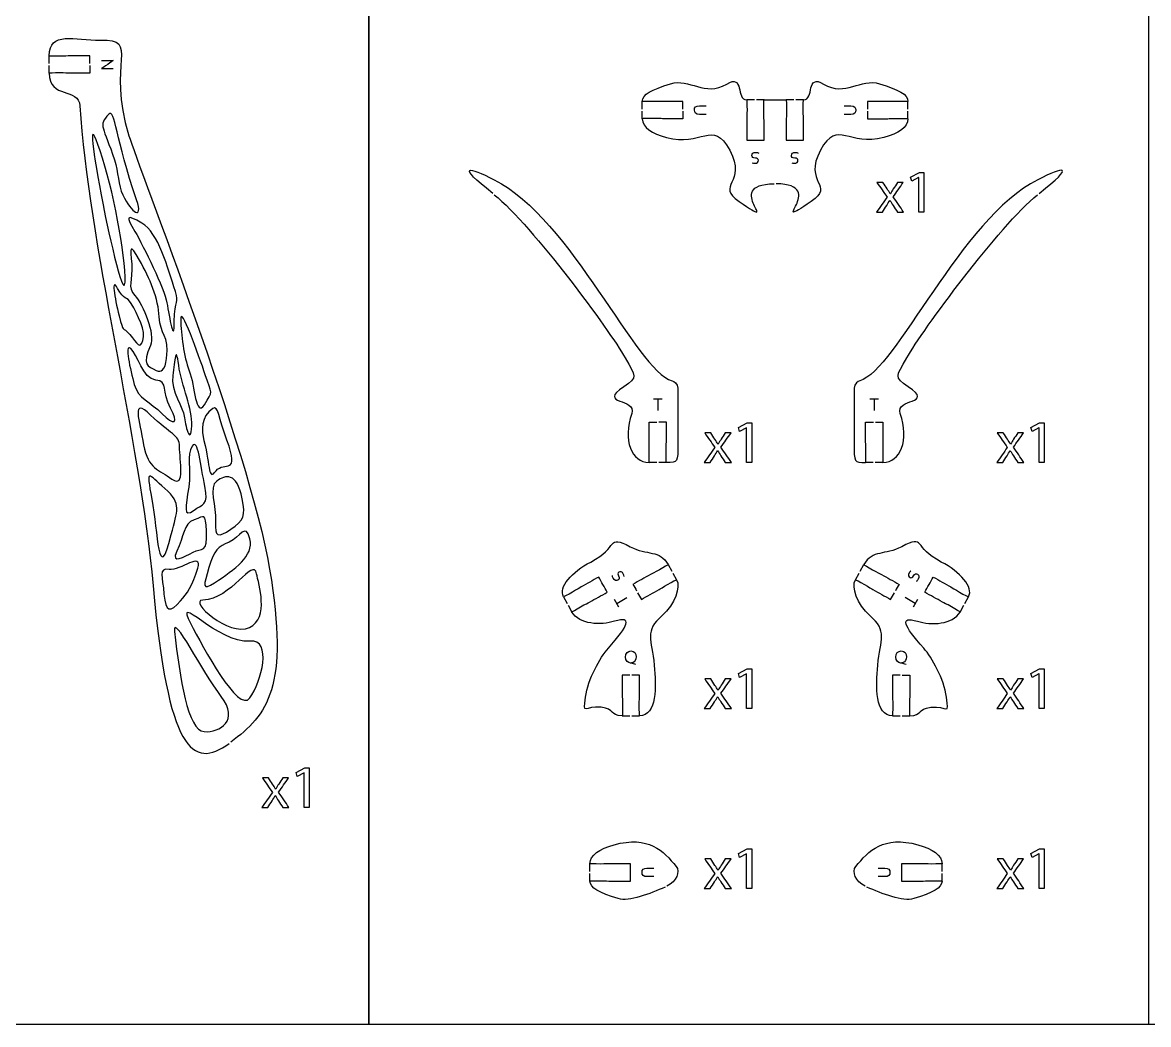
# Model space of a CAD drawing. Extents: x 0 to 710, y 0 to 350.
# Drawn here: x 245 to 440, y 0.4 to 173.9 of the extents above; entities that cross this region are included whole.
import ezdxf

# ---------------------------------------------------------------- set-up
doc = ezdxf.new("R2010")
doc.units = 0
doc.header["$MEASUREMENT"] = 0
doc.layers.add('DEFAULT', color=18, linetype='CONTINUOUS')

msp = doc.modelspace()

# ---------------------------------------------------------------- linework, layer by layer
at = {"layer": 'DEFAULT', "color": 18}
for points in [[(710, 0.35), (0, 0.35), (0, 350.35), (710, 350.35)], [(305, 0.35), (185, 0.35), (185, 350.35), (305, 350.35)], [(440, 0.35), (305, 0.35), (305, 190.35), (440, 190.35)]]:
    msp.add_lwpolyline(points, close=True, dxfattribs=at)
at = {"layer": 'DEFAULT', "color": 1}
for points in [[(249.63, 166.75), (249.63, 168.08)], [(249.63, 165.08), (249.63, 166.4)], [(352.34, 158.88), (352.34, 160.2)], [(371.75, 160.48), (370.42, 160.48)], [(373.42, 160.47), (372.1, 160.47)], [(378.58, 160.48), (377.26, 160.48)], [(380.26, 160.47), (378.93, 160.47)], [(398.34, 158.88), (398.34, 160.2)], [(352.34, 157.21), (352.34, 158.53)], [(398.34, 157.21), (398.34, 158.53)], [(354.83, 97.68), (353.5, 97.68)], [(356.5, 97.67), (355.18, 97.67)], [(392.34, 97.68), (391.01, 97.68)], [(394.01, 97.67), (392.69, 97.67)], [(356.81, 80), (357.46, 78.84)], [(390.06, 78.84), (390.71, 80)], [(357.63, 78.53), (358.28, 77.38)], [(389.24, 77.38), (389.89, 78.53)], [(338.69, 74.4), (339.34, 73.25)], [(408.18, 73.25), (408.83, 74.4)], [(339.51, 72.94), (340.16, 71.78)], [(407.36, 71.78), (408.01, 72.94)], [(348.86, 53.82), (350.19, 53.82)], [(350.54, 53.83), (351.86, 53.83)], [(395.66, 53.83), (396.98, 53.83)], [(397.33, 53.82), (398.66, 53.82)], [(343.27, 26.87), (343.27, 28.19)], [(404.25, 26.87), (404.25, 28.19)], [(343.27, 25.19), (343.27, 26.52)], [(404.25, 25.19), (404.25, 26.52)]]:
    msp.add_lwpolyline(points, dxfattribs=at)
at = {"layer": 'DEFAULT', "color": 5}
for points in [[(400.21, 147.04), (400.19, 147.04), (398.99, 146.4), (398.81, 147.11), (400.32, 147.91), (401.11, 147.91), (401.11, 141.03), (400.21, 141.03)], [(370.38, 103.68), (370.36, 103.68), (369.17, 103.04), (368.99, 103.75), (370.49, 104.55), (371.28, 104.55), (371.28, 97.67), (370.38, 97.67)], [(421.04, 103.68), (421.02, 103.68), (419.83, 103.04), (419.65, 103.75), (421.15, 104.55), (421.94, 104.55), (421.94, 97.67), (421.04, 97.67)], [(370.38, 61.07), (370.36, 61.07), (369.17, 60.42), (368.99, 61.13), (370.49, 61.94), (371.28, 61.94), (371.28, 55.06), (370.38, 55.06)], [(421.04, 61.07), (421.02, 61.07), (419.83, 60.42), (419.65, 61.13), (421.15, 61.94), (421.94, 61.94), (421.94, 55.06), (421.04, 55.06)], [(293.77, 43.95), (293.75, 43.95), (292.55, 43.31), (292.37, 44.01), (293.87, 44.82), (294.67, 44.82), (294.67, 37.94), (293.77, 37.94)], [(370.38, 29.9), (370.36, 29.9), (369.17, 29.25), (368.99, 29.96), (370.49, 30.76), (371.28, 30.76), (371.28, 23.89), (370.38, 23.89)], [(421.04, 29.9), (421.02, 29.9), (419.83, 29.25), (419.65, 29.96), (421.15, 30.76), (421.94, 30.76), (421.94, 23.89), (421.04, 23.89)]]:
    msp.add_lwpolyline(points, close=True, dxfattribs=at)
at = {"layer": 'DEFAULT', "color": 18}
for points in [[(354.26, 108.72), (355.75, 108.72)], [(355, 108.72), (355, 106.7)], [(391.77, 108.72), (393.26, 108.72)], [(392.51, 108.72), (392.51, 106.7)], [(347.91, 73.28), (349.67, 74.27)], [(399.61, 73.28), (397.85, 74.27)], [(348.28, 72.62), (347.54, 73.93)], [(399.98, 73.93), (399.24, 72.63)]]:
    msp.add_lwpolyline(points, dxfattribs=at)
at = {"layer": 'DEFAULT', "color": 1}
for points, knots in [([(256.63, 166.76), (256.63, 167.2), (256.63, 167.64), (256.63, 168.08), (255.47, 168.08), (254.3, 168.08), (253.13, 168.08), (252.86, 168.08), (252.35, 168.03), (251.38, 168.03), (250.42, 168.03), (249.63, 168.05), (249.63, 168.08), (249.63, 172.49), (254.04, 170.75), (258.47, 170.83), (265.51, 170.97), (259.44, 167.09), (263.43, 154.25), (265.02, 149.12), (284.32, 99.86), (287.79, 79.19), (291.24, 58.68), (287.43, 54.02), (281.07, 49.24)], [0, 0, 0, 0, 3.74, 3.74, 3.74, 13.66, 13.66, 13.66, 14.66, 14.66, 14.66, 15.66, 15.66, 15.66, 16.66, 16.66, 16.66, 17.66, 17.66, 17.66, 18.66, 18.66, 18.66, 19.66, 19.66, 19.66, 19.66]), ([(256.63, 166.41), (256.63, 165.97), (256.63, 165.52), (256.63, 165.08), (255.47, 165.08), (254.3, 165.08), (253.13, 165.08), (252.86, 165.08), (252.35, 165.13), (251.38, 165.13), (250.42, 165.13), (249.63, 165.11), (249.63, 165.08), (249.63, 160.61), (254.75, 162.64), (254.94, 159.42), (256.26, 136.73), (265.34, 101.44), (267.61, 76.34), (270.2, 47.74), (274.43, 44.37), (280.79, 49.03)], [0, 0, 0, 0, 3.77, 3.77, 3.77, 13.69, 13.69, 13.69, 14.69, 14.69, 14.69, 15.69, 15.69, 15.69, 16.69, 16.69, 16.69, 17.69, 17.69, 17.69, 18.69, 18.69, 18.69, 18.69]), ([(359.34, 158.88), (359.34, 159.32), (359.34, 159.76), (359.34, 160.2), (358.17, 160.2), (357.01, 160.2), (355.84, 160.2), (355.57, 160.2), (355.06, 160.16), (354.09, 160.16), (353.12, 160.16), (352.34, 160.18), (352.34, 160.2), (352.34, 161.45), (353.94, 162.22), (357.24, 163.26), (360.54, 164.28), (363.15, 160.94), (366.95, 163.21), (370.04, 165.05), (368.51, 160.47), (370.42, 160.47), (370.45, 160.47), (370.47, 159.69), (370.47, 158.72), (370.47, 157.76), (370.42, 157.25), (370.42, 156.98), (370.42, 155.81), (370.42, 154.64), (370.42, 153.47), (371.42, 153.47), (372.42, 153.47), (373.42, 153.47), (373.42, 154.64), (373.42, 155.81), (373.42, 156.98), (373.42, 157.25), (373.37, 157.76), (373.37, 158.72), (373.37, 159.69), (373.4, 160.47), (373.42, 160.47), (374.7, 160.47), (375.98, 160.47), (377.26, 160.47), (377.28, 160.47), (377.31, 159.69), (377.31, 158.72), (377.31, 157.76), (377.26, 157.25), (377.26, 156.98), (377.26, 155.81), (377.26, 154.64), (377.26, 153.47), (378.26, 153.47), (379.26, 153.47), (380.26, 153.47), (380.26, 154.64), (380.26, 155.81), (380.26, 156.98), (380.26, 157.25), (380.21, 157.76), (380.21, 158.72), (380.21, 159.69), (380.23, 160.47), (380.26, 160.47), (382.17, 160.47), (380.64, 165.05), (383.73, 163.21), (387.53, 160.94), (390.14, 164.28), (393.44, 163.26), (396.74, 162.22), (398.34, 161.45), (398.34, 160.2), (398.34, 160.18), (397.56, 160.16), (396.59, 160.16), (395.62, 160.16), (395.11, 160.2), (394.84, 160.2), (393.67, 160.2), (392.51, 160.2), (391.34, 160.2), (391.34, 159.76), (391.34, 159.32), (391.34, 158.88)], [0, 0, 0, 0, 3.75, 3.75, 3.75, 13.67, 13.67, 13.67, 14.67, 14.67, 14.67, 15.67, 15.67, 15.67, 16.67, 16.67, 16.67, 17.67, 17.67, 17.67, 18.67, 18.67, 18.67, 19.67, 19.67, 19.67, 20.67, 20.67, 20.67, 30.6, 30.6, 30.6, 39.1, 39.1, 39.1, 49.03, 49.03, 49.03, 50.03, 50.03, 50.03, 51.03, 51.03, 51.03, 61.9, 61.9, 61.9, 62.9, 62.9, 62.9, 63.9, 63.9, 63.9, 73.83, 73.83, 73.83, 82.33, 82.33, 82.33, 92.26, 92.26, 92.26, 93.26, 93.26, 93.26, 94.26, 94.26, 94.26, 95.26, 95.26, 95.26, 96.26, 96.26, 96.26, 97.26, 97.26, 97.26, 98.26, 98.26, 98.26, 99.26, 99.26, 99.26, 109.18, 109.18, 109.18, 112.93, 112.93, 112.93, 112.93]), ([(262.35, 144.02), (261.54, 145.71), (261.64, 147.93), (260.93, 150.08), (259.05, 155.77), (258.01, 156.06), (259.94, 157.98), (260.99, 159.03), (261.15, 153.75), (264.75, 143.14), (266, 139.47), (263.85, 140.88), (262.35, 144.02)], [1, 1, 1, 1, 2, 2, 2, 3, 3, 3, 4, 4, 4, 5, 5, 5, 5]), ([(359.34, 158.53), (359.34, 158.09), (359.34, 157.65), (359.34, 157.21), (358.17, 157.21), (357.01, 157.21), (355.84, 157.21), (355.57, 157.21), (355.06, 157.26), (354.09, 157.26), (353.12, 157.26), (352.34, 157.24), (352.34, 157.21), (352.34, 155.7), (353.97, 154.66), (356.52, 153.94), (362.5, 152.26), (364.55, 157.21), (367.48, 151.76), (370.57, 146.02), (364.87, 145.72), (369.1, 142.87), (377.14, 137.42), (365.88, 145.84), (375.17, 145.94)], [0, 0, 0, 0, 3.76, 3.76, 3.76, 13.68, 13.68, 13.68, 14.68, 14.68, 14.68, 15.68, 15.68, 15.68, 16.68, 16.68, 16.68, 17.68, 17.68, 17.68, 18.68, 18.68, 18.68, 19.68, 19.68, 19.68, 19.68]), ([(391.34, 158.53), (391.34, 158.09), (391.34, 157.65), (391.34, 157.21), (392.51, 157.21), (393.67, 157.21), (394.84, 157.21), (395.11, 157.21), (395.62, 157.26), (396.59, 157.26), (397.56, 157.26), (398.34, 157.24), (398.34, 157.21), (398.34, 155.7), (396.71, 154.66), (394.16, 153.94), (388.18, 152.26), (386.13, 157.21), (383.2, 151.76), (380.11, 146.02), (385.81, 145.72), (381.58, 142.87), (373.54, 137.42), (384.8, 145.84), (375.52, 145.94)], [0, 0, 0, 0, 3.76, 3.76, 3.76, 13.68, 13.68, 13.68, 14.68, 14.68, 14.68, 15.68, 15.68, 15.68, 16.68, 16.68, 16.68, 17.68, 17.68, 17.68, 18.68, 18.68, 18.68, 19.68, 19.68, 19.68, 19.68]), ([(258.07, 152.76), (260.21, 147), (262.59, 135.53), (262.76, 129.75), (262.92, 123.96), (259.9, 137.31), (258.95, 142.31), (257.19, 151.67), (256.27, 157.62), (258.07, 152.76)], [1, 1, 1, 1, 2, 2, 2, 3, 3, 3, 4, 4, 4, 4]), ([(326.44, 144.26), (320.01, 149.37), (322.15, 148.93), (326.7, 146.64), (340.07, 139.9), (351.23, 113.58), (357.5, 111.82), (357.81, 111.73), (358.42, 111.4), (358.5, 110.54), (358.5, 109.23), (358.5, 103.98), (358.5, 101.01), (358.5, 97.67), (358.5, 97.67), (356.5, 97.67), (356.47, 97.67), (356.45, 98.46), (356.45, 99.42), (356.45, 100.39), (356.5, 100.9), (356.5, 101.17), (356.5, 102.34), (356.5, 103.51), (356.5, 104.67), (356.06, 104.67), (355.63, 104.67), (355.19, 104.67)], [0, 0, 0, 0, 1, 1, 1, 2, 2, 2, 3, 3, 3, 4, 4, 4, 5, 5, 5, 6, 6, 6, 7, 7, 7, 16.92, 16.92, 16.92, 20.65, 20.65, 20.65, 20.65]), ([(421.08, 144.26), (427.51, 149.37), (425.37, 148.93), (420.82, 146.64), (407.45, 139.9), (396.28, 113.58), (390.01, 111.82), (389.71, 111.73), (389.09, 111.4), (389.02, 110.54), (389.02, 109.23), (389.02, 103.98), (389.02, 101.01), (389.02, 97.67), (389.02, 97.67), (391.02, 97.67), (391.04, 97.67), (391.07, 98.46), (391.07, 99.42), (391.07, 100.39), (391.02, 100.9), (391.02, 101.17), (391.02, 102.34), (391.02, 103.51), (391.02, 104.67), (391.46, 104.67), (391.91, 104.67), (392.35, 104.67)], [0, 0, 0, 0, 1, 1, 1, 2, 2, 2, 3, 3, 3, 4, 4, 4, 5, 5, 5, 6, 6, 6, 7, 7, 7, 16.92, 16.92, 16.92, 20.7, 20.7, 20.7, 20.7]), ([(326.71, 144.04), (333.35, 138.68), (346.71, 120.5), (349.36, 115.8), (351.26, 112.44), (351.64, 112.52), (349.12, 110.8), (344.47, 107.65), (351.44, 108.86), (350.51, 106.18), (348.89, 101.53), (350.51, 97.67), (353.5, 97.67), (353.53, 97.67), (353.55, 98.46), (353.55, 99.42), (353.55, 100.39), (353.5, 100.9), (353.5, 101.17), (353.5, 102.34), (353.5, 103.51), (353.5, 104.67), (353.95, 104.67), (354.39, 104.67), (354.84, 104.67)], [0, 0, 0, 0, 1, 1, 1, 2, 2, 2, 3, 3, 3, 4, 4, 4, 5, 5, 5, 6, 6, 6, 15.92, 15.92, 15.92, 19.7, 19.7, 19.7, 19.7]), ([(392.7, 104.67), (393.14, 104.67), (393.58, 104.67), (394.01, 104.67), (394.01, 103.51), (394.01, 102.34), (394.01, 101.17), (394.01, 100.9), (393.97, 100.39), (393.97, 99.42), (393.97, 98.46), (393.99, 97.67), (394.01, 97.67), (397.01, 97.67), (398.63, 101.53), (397.01, 106.18), (396.08, 108.86), (403.05, 107.65), (398.4, 110.8), (395.88, 112.52), (396.26, 112.44), (398.15, 115.8), (400.8, 120.5), (414.16, 138.67), (420.8, 144.04)], [0, 0, 0, 0, 3.73, 3.73, 3.73, 13.65, 13.65, 13.65, 14.65, 14.65, 14.65, 15.65, 15.65, 15.65, 16.65, 16.65, 16.65, 17.65, 17.65, 17.65, 18.65, 18.65, 18.65, 19.65, 19.65, 19.65, 19.65]), ([(271.29, 122.11), (271.25, 117.81), (270.45, 122.85), (269.99, 125.33), (269.54, 127.8), (266.03, 135.04), (264.46, 137.68), (262.89, 140.33), (262.89, 140.74), (265.69, 139.12), (268.49, 137.49), (270.17, 131.4), (271.48, 127.27), (272.13, 125.22), (271.32, 125.99), (271.29, 122.11)], [1, 1, 1, 1, 2, 2, 2, 3, 3, 3, 4, 4, 4, 5, 5, 5, 6, 6, 6, 6]), ([(264.46, 126.57), (263.01, 128.13), (264.16, 129.09), (263.92, 132.02), (263.67, 134.95), (263.5, 135.78), (265.26, 132.7), (267.02, 129.62), (268.56, 125.94), (268.67, 122.87), (268.79, 119.79), (270.49, 119.77), (269.96, 115.7), (269.67, 113.55), (269.01, 113.24), (268.16, 113.62), (266.62, 114.33), (265.7, 114.58), (267.14, 117.93), (268.01, 119.94), (265.9, 124.99), (264.46, 126.57)], [1, 1, 1, 1, 2, 2, 2, 3, 3, 3, 4, 4, 4, 5, 5, 5, 6, 6, 6, 7, 7, 7, 8, 8, 8, 8]), ([(261.45, 127.83), (262.55, 125.67), (263.06, 126.53), (263.82, 125.23), (264.95, 123.3), (266.41, 120.32), (265.86, 118.78), (265.31, 117.24), (264.9, 118.23), (263.57, 119.83), (262.23, 121.43), (262.55, 119.88), (261.73, 123.08), (260.9, 126.28), (260.35, 129.99), (261.45, 127.83)], [1, 1, 1, 1, 2, 2, 2, 3, 3, 3, 4, 4, 4, 5, 5, 5, 6, 6, 6, 6]), ([(276.49, 107.68), (274.97, 105.29), (274.87, 110.98), (273.88, 113.55), (272.89, 116.11), (272.48, 119.75), (272.4, 122.47), (272.33, 125.2), (275.51, 116.25), (276.66, 112.85), (277.81, 109.46), (278.04, 110.12), (276.49, 107.68)], [1, 1, 1, 1, 2, 2, 2, 3, 3, 3, 4, 4, 4, 5, 5, 5, 5]), ([(263.73, 117.41), (264.93, 116.47), (265.8, 112.17), (268.06, 111.95), (270.32, 111.73), (269.07, 109.97), (270.63, 107.1), (272.13, 104.36), (271.23, 104.02), (269.18, 106.11), (267.13, 108.2), (264.99, 108.7), (264.35, 111.2), (263.71, 113.71), (262.53, 118.36), (263.73, 117.41)], [1, 1, 1, 1, 2, 2, 2, 3, 3, 3, 4, 4, 4, 5, 5, 5, 6, 6, 6, 6]), ([(272.05, 114.54), (272.53, 110.82), (274.49, 106.96), (274.32, 104.04), (274.11, 100.24), (273.13, 104.37), (273.02, 105.69), (272.91, 107.02), (270.66, 110.08), (271.01, 112.72), (271.37, 115.37), (271.56, 118.26), (272.05, 114.54)], [1, 1, 1, 1, 2, 2, 2, 3, 3, 3, 4, 4, 4, 5, 5, 5, 5]), ([(267.19, 105.89), (270.66, 102.47), (272.16, 102.58), (272.18, 100.38), (272.2, 98.17), (273.3, 93.04), (270.88, 94.81), (268.7, 96.4), (266.7, 96.52), (265.98, 100.71), (265.26, 104.89), (263.73, 109.3), (267.19, 105.89)], [1, 1, 1, 1, 2, 2, 2, 3, 3, 3, 4, 4, 4, 5, 5, 5, 5]), ([(278.51, 96.21), (277.14, 94.41), (277.58, 96.83), (276.41, 101.48), (276, 103.12), (275.85, 105.65), (277.95, 107.03), (278.92, 107.68), (278.97, 105.38), (280.38, 101.56), (282.72, 95.2), (279.92, 98.07), (278.51, 96.21)], [1, 1, 1, 1, 2, 2, 2, 3, 3, 3, 4, 4, 4, 5, 5, 5, 5]), ([(274.38, 100.49), (275.39, 102.14), (275.86, 96.97), (276.58, 93.56), (277.3, 90.14), (276.08, 90.41), (274.7, 89.41), (272.72, 87.98), (273.3, 89.99), (273.78, 93.38), (274.26, 96.77), (273.38, 98.83), (274.38, 100.49)], [1, 1, 1, 1, 2, 2, 2, 3, 3, 3, 4, 4, 4, 5, 5, 5, 5]), ([(269.66, 93.15), (272.64, 90.56), (271.8, 89.37), (270.76, 85.19), (268.45, 75.85), (268.45, 85.72), (267.4, 91.34), (266.35, 96.96), (266.69, 95.75), (269.66, 93.15)], [1, 1, 1, 1, 2, 2, 2, 3, 3, 3, 4, 4, 4, 4]), ([(281.07, 86.11), (278.84, 84.62), (278.26, 84.7), (278.42, 87.43), (278.59, 90.15), (277.13, 93.38), (278.65, 94.45), (280.16, 95.53), (282.06, 96.11), (283.05, 91.4), (283.67, 88.45), (283.3, 87.59), (281.07, 86.11)], [1, 1, 1, 1, 2, 2, 2, 3, 3, 3, 4, 4, 4, 5, 5, 5, 5]), ([(276.86, 85.81), (277.1, 81.86), (276.03, 82.96), (274.53, 82.14), (273.03, 81.31), (270.57, 79.93), (271.73, 82.31), (272.99, 84.87), (272.8, 87.1), (274.7, 87.76), (276.61, 88.42), (276.67, 89.02), (276.86, 85.81)], [1, 1, 1, 1, 2, 2, 2, 3, 3, 3, 4, 4, 4, 5, 5, 5, 5]), ([(278.26, 76.85), (276.03, 75.37), (276.36, 76.35), (277.29, 79.49), (278.22, 82.63), (278.84, 83.05), (280.79, 83.87), (282.74, 84.7), (283.63, 87.43), (284.37, 84.45), (285.12, 81.48), (281.76, 79.16), (278.26, 76.85)], [1, 1, 1, 1, 2, 2, 2, 3, 3, 3, 4, 4, 4, 5, 5, 5, 5]), ([(350.18, 60.82), (349.74, 60.82), (349.3, 60.82), (348.86, 60.82), (348.86, 59.66), (348.86, 58.49), (348.86, 57.32), (348.86, 57.06), (348.91, 56.54), (348.91, 55.58), (348.91, 54.61), (348.89, 53.82), (348.86, 53.82), (346.67, 53.82), (347.67, 54.99), (345.21, 55.28), (342.35, 55.61), (342.04, 53.68), (342.5, 57.03), (342.95, 60.21), (344.98, 63.85), (346.46, 65.52), (349.94, 69.46), (350.72, 71.16), (347.52, 70.18), (345.16, 69.45), (341.4, 69.57), (340.16, 71.78), (340.16, 71.82), (340.82, 72.21), (341.66, 72.69), (342.5, 73.16), (342.97, 73.37), (343.21, 73.5), (344.22, 74.07), (345.24, 74.64), (346.26, 75.21), (345.77, 76.08), (345.28, 76.96), (344.79, 77.83), (343.77, 77.26), (342.76, 76.69), (341.74, 76.12), (341.5, 75.98), (341.08, 75.69), (340.24, 75.22), (339.41, 74.75), (338.72, 74.39), (338.69, 74.4), (337.75, 76.08), (340.17, 78.79), (343.4, 80.43), (348.39, 82.97), (346.04, 85.3), (350.25, 83.08), (353.17, 81.54), (355.35, 82.61), (356.81, 79.99), (356.81, 79.97), (356.15, 79.57), (355.31, 79.1), (354.47, 78.62), (354, 78.42), (353.76, 78.28), (352.74, 77.71), (351.73, 77.14), (350.71, 76.57), (350.93, 76.19), (351.14, 75.81), (351.36, 75.43)], [0, 0, 0, 0, 3.76, 3.76, 3.76, 13.680005, 13.680005, 13.680005, 14.680005, 14.680005, 14.680005, 15.680005, 15.680005, 15.680005, 16.680005, 16.680005, 16.680005, 17.680005, 17.680005, 17.680005, 18.680005, 18.680005, 18.680005, 19.680005, 19.680005, 19.680005, 20.680005, 20.680005, 20.680005, 21.680005, 21.680005, 21.680005, 22.680005, 22.680005, 22.680005, 32.610524, 32.610524, 32.610524, 41.113288, 41.113288, 41.113288, 51.030193, 51.030193, 51.030193, 52.030193, 52.030193, 52.030193, 53.030193, 53.030193, 53.030193, 54.030193, 54.030193, 54.030193, 55.030193, 55.030193, 55.030193, 56.030193, 56.030193, 56.030193, 57.030193, 57.030193, 57.030193, 58.030193, 58.030193, 58.030193, 67.947097, 67.947097, 67.947097, 71.676896, 71.676896, 71.676896, 71.676896]), ([(397.34, 60.82), (397.78, 60.82), (398.22, 60.82), (398.66, 60.82), (398.66, 59.66), (398.66, 58.49), (398.66, 57.32), (398.66, 57.06), (398.61, 56.54), (398.61, 55.58), (398.61, 54.61), (398.63, 53.82), (398.66, 53.82), (400.85, 53.82), (399.85, 54.99), (402.32, 55.28), (405.17, 55.61), (405.48, 53.68), (405.02, 57.03), (404.57, 60.21), (402.54, 63.85), (401.07, 65.52), (397.58, 69.46), (396.8, 71.16), (400, 70.18), (402.36, 69.45), (406.12, 69.57), (407.36, 71.78), (407.36, 71.82), (406.7, 72.21), (405.86, 72.69), (405.02, 73.16), (404.55, 73.37), (404.32, 73.5), (403.3, 74.07), (402.28, 74.64), (401.26, 75.21), (401.75, 76.08), (402.24, 76.96), (402.73, 77.83), (403.75, 77.26), (404.76, 76.69), (405.78, 76.12), (406.02, 75.98), (406.44, 75.69), (407.28, 75.22), (408.11, 74.75), (408.8, 74.39), (408.83, 74.4), (409.78, 76.08), (407.35, 78.79), (404.12, 80.43), (399.13, 82.97), (401.48, 85.3), (397.27, 83.08), (394.35, 81.54), (392.18, 82.61), (390.71, 79.99), (390.71, 79.97), (391.37, 79.57), (392.21, 79.1), (393.05, 78.62), (393.52, 78.42), (393.76, 78.28), (394.78, 77.71), (395.79, 77.14), (396.81, 76.57), (396.6, 76.19), (396.38, 75.81), (396.17, 75.43)], [0, 0, 0, 0, 3.75, 3.75, 3.75, 13.67, 13.67, 13.67, 14.67, 14.67, 14.67, 15.67, 15.67, 15.67, 16.67, 16.67, 16.67, 17.67, 17.67, 17.67, 18.67, 18.67, 18.67, 19.67, 19.67, 19.67, 20.67, 20.67, 20.67, 21.67, 21.67, 21.67, 22.67, 22.67, 22.67, 32.600519, 32.600519, 32.600519, 41.098383, 41.098383, 41.098383, 51.015288, 51.015288, 51.015288, 52.015288, 52.015288, 52.015288, 53.015288, 53.015288, 53.015288, 54.015288, 54.015288, 54.015288, 55.015288, 55.015288, 55.015288, 56.015288, 56.015288, 56.015288, 57.015288, 57.015288, 57.015288, 58.015288, 58.015288, 58.015288, 67.932193, 67.932193, 67.932193, 71.661991, 71.661991, 71.661991, 71.661991]), ([(270.39, 79.16), (272.31, 78.91), (276.21, 82.31), (275.34, 79.35), (274.46, 76.39), (273.46, 74.91), (272.37, 73.7), (270.54, 71.68), (269.75, 71.73), (269.5, 74.87), (269.25, 78), (268.46, 79.41), (270.39, 79.16)], [1, 1, 1, 1, 2, 2, 2, 3, 3, 3, 4, 4, 4, 5, 5, 5, 5]), ([(284.29, 69.08), (280.77, 67.42), (273.65, 73.8), (276.22, 73.85), (281.18, 73.93), (284.93, 81.37), (285.53, 78.4), (285.88, 76.69), (287.8, 70.74), (284.29, 69.08)], [1, 1, 1, 1, 2, 2, 2, 3, 3, 3, 4, 4, 4, 4]), ([(351.52, 75.12), (351.74, 74.73), (351.96, 74.34), (352.18, 73.96), (353.19, 74.53), (354.21, 75.1), (355.23, 75.67), (355.47, 75.8), (355.89, 76.1), (356.73, 76.57), (357.56, 77.03), (358.25, 77.39), (358.28, 77.38), (358.99, 76.12), (357.97, 73.09), (355.78, 71.18), (352.66, 68.45), (353.96, 67.14), (354.41, 62.55), (354.78, 58.88), (354.86, 53.83), (351.86, 53.83), (351.84, 53.85), (351.81, 54.63), (351.81, 55.58), (351.81, 56.54), (351.86, 57.06), (351.86, 57.33), (351.86, 58.49), (351.86, 59.66), (351.86, 60.82), (351.42, 60.82), (350.97, 60.82), (350.53, 60.82)], [0, 0, 0, 0, 3.774467, 3.774467, 3.774467, 13.68265, 13.68265, 13.68265, 14.68265, 14.68265, 14.68265, 15.68265, 15.68265, 15.68265, 16.68265, 16.68265, 16.68265, 17.68265, 17.68265, 17.68265, 18.68265, 18.68265, 18.68265, 19.68265, 19.68265, 19.68265, 20.68265, 20.68265, 20.68265, 30.59265, 30.59265, 30.59265, 34.34265, 34.34265, 34.34265, 34.34265]), ([(396.98, 60.82), (396.54, 60.82), (396.11, 60.82), (395.67, 60.82), (395.66, 59.66), (395.66, 58.49), (395.66, 57.33), (395.66, 57.06), (395.71, 56.54), (395.71, 55.58), (395.71, 54.63), (395.69, 53.85), (395.66, 53.83), (392.66, 53.83), (392.74, 58.88), (393.11, 62.55), (393.56, 67.14), (394.86, 68.45), (391.74, 71.18), (389.55, 73.09), (388.53, 76.12), (389.24, 77.38), (389.27, 77.39), (389.96, 77.03), (390.79, 76.57), (391.64, 76.1), (392.05, 75.8), (392.29, 75.67), (393.31, 75.1), (394.32, 74.53), (395.34, 73.96), (395.56, 74.34), (395.78, 74.73), (395.99, 75.12)], [0, 0, 0, 0, 3.74, 3.74, 3.74, 13.650005, 13.650005, 13.650005, 14.650005, 14.650005, 14.650005, 15.650005, 15.650005, 15.650005, 16.650005, 16.650005, 16.650005, 17.650005, 17.650005, 17.650005, 18.650005, 18.650005, 18.650005, 19.650005, 19.650005, 19.650005, 20.650005, 20.650005, 20.650005, 30.558189, 30.558189, 30.558189, 34.332655, 34.332655, 34.332655, 34.332655]), ([(274.13, 69.75), (271.03, 75.66), (278.94, 66.19), (284.37, 66.74), (288.34, 67.15), (286.36, 59.65), (284.37, 56.89), (282.4, 54.14), (276.23, 65.74), (274.13, 69.75)], [1, 1, 1, 1, 2, 2, 2, 3, 3, 3, 4, 4, 4, 4]), ([(279.41, 57.15), (282.56, 53), (279.25, 50.9), (276.44, 51.06), (273.63, 51.22), (272.23, 60.33), (271.32, 68.42), (270.93, 71.82), (276.28, 61.31), (279.41, 57.15)], [1, 1, 1, 1, 2, 2, 2, 3, 3, 3, 4, 4, 4, 4]), ([(356.28, 24.14), (353.66, 23), (350.05, 21.56), (348.17, 22.15), (344.87, 23.18), (343.27, 23.95), (343.27, 25.19), (343.27, 25.22), (344.06, 25.24), (345.02, 25.24), (345.99, 25.24), (346.5, 25.19), (346.77, 25.19), (347.94, 25.19), (349.11, 25.19), (350.27, 25.19), (350.27, 26.19), (350.27, 27.19), (350.27, 28.19), (349.11, 28.19), (347.94, 28.19), (346.77, 28.19), (346.5, 28.19), (345.99, 28.14), (345.02, 28.14), (344.06, 28.14), (343.27, 28.16), (343.27, 28.19), (343.27, 29.7), (344.9, 30.74), (347.45, 31.46), (353.43, 33.14), (355.97, 30.4), (358.23, 27.7), (358.92, 26.86), (358.28, 25.1), (356.6, 24.28)], [0, 0, 0, 0, 1, 1, 1, 2, 2, 2, 3, 3, 3, 4, 4, 4, 13.92, 13.92, 13.92, 22.42, 22.42, 22.42, 32.34, 32.34, 32.34, 33.34, 33.34, 33.34, 34.34, 34.34, 34.34, 35.34, 35.34, 35.34, 36.34, 36.34, 36.34, 37.34, 37.34, 37.34, 37.34]), ([(390.92, 24.28), (389.24, 25.1), (388.6, 26.86), (389.29, 27.7), (391.55, 30.4), (394.09, 33.14), (400.07, 31.46), (402.62, 30.74), (404.25, 29.7), (404.25, 28.19), (404.25, 28.16), (403.46, 28.14), (402.5, 28.14), (401.53, 28.14), (401.02, 28.19), (400.75, 28.19), (399.58, 28.19), (398.41, 28.19), (397.25, 28.19), (397.25, 27.19), (397.25, 26.19), (397.25, 25.19), (398.41, 25.19), (399.58, 25.19), (400.75, 25.19), (401.02, 25.19), (401.53, 25.24), (402.5, 25.24), (403.46, 25.24), (404.25, 25.22), (404.25, 25.19), (404.25, 23.95), (402.65, 23.18), (399.35, 22.15), (397.47, 21.56), (393.86, 23), (391.24, 24.14)], [0, 0, 0, 0, 1, 1, 1, 2, 2, 2, 3, 3, 3, 4, 4, 4, 5, 5, 5, 14.92, 14.92, 14.92, 23.42, 23.42, 23.42, 33.34, 33.34, 33.34, 34.34, 34.34, 34.34, 35.34, 35.34, 35.34, 36.34, 36.34, 36.34, 37.34, 37.34, 37.34, 37.34])]:
    msp.add_open_spline(points, degree=3, knots=knots, dxfattribs=at)
at = {"layer": 'DEFAULT', "color": 18}
for points, knots in [([(258.66, 167.28), (259.34, 167.28), (260.01, 167.28), (260.69, 167.28), (260.69, 167.28), (258.87, 165.97), (258.66, 165.88), (259.34, 165.88), (260.01, 165.89), (260.69, 165.9)], [0, 0, 0, 0, 5.729, 5.729, 5.729, 6.729, 6.729, 6.729, 12.458404, 12.458404, 12.458404, 12.458404]), ([(363.41, 157.96), (363.02, 157.96), (362.62, 157.96), (362.23, 157.96), (361.61, 157.96), (361.36, 158.29), (361.36, 158.72), (361.36, 159.14), (361.59, 159.45), (362.22, 159.45), (362.62, 159.45), (363.01, 159.45), (363.41, 159.45)], [0, 0, 0, 0, 3.34, 3.34, 3.34, 4.34, 4.34, 4.34, 5.34, 5.34, 5.34, 8.714, 8.714, 8.714, 8.714]), ([(387.27, 159.45), (387.66, 159.45), (388.06, 159.45), (388.45, 159.45), (389.07, 159.45), (389.33, 159.12), (389.33, 158.68), (389.33, 158.27), (389.09, 157.96), (388.46, 157.96), (388.07, 157.96), (387.67, 157.96), (387.27, 157.96)], [0, 0, 0, 0, 3.34, 3.34, 3.34, 4.34, 4.34, 4.34, 5.34, 5.34, 5.34, 8.714, 8.714, 8.714, 8.714]), ([(371.39, 149.59), (371.49, 149.53), (371.65, 149.48), (371.84, 149.48), (372.23, 149.48), (372.47, 149.72), (372.47, 150.02), (372.47, 150.23), (372.21, 150.38), (371.93, 150.38), (371.5, 150.38), (371.33, 150.56), (371.33, 150.84), (371.33, 151.16), (371.57, 151.38), (372.01, 151.38), (372.21, 151.38), (372.39, 151.33), (372.52, 151.26)], [0, 0, 0, 0, 1, 1, 1, 2, 2, 2, 3, 3, 3, 4, 4, 4, 5, 5, 5, 6, 6, 6, 6]), ([(378.22, 149.59), (378.33, 149.53), (378.49, 149.48), (378.67, 149.48), (379.06, 149.48), (379.3, 149.72), (379.3, 150.02), (379.3, 150.23), (379.04, 150.38), (378.76, 150.38), (378.33, 150.38), (378.16, 150.56), (378.16, 150.84), (378.16, 151.16), (378.41, 151.38), (378.84, 151.38), (379.04, 151.38), (379.22, 151.33), (379.35, 151.26)], [0, 0, 0, 0, 1, 1, 1, 2, 2, 2, 3, 3, 3, 4, 4, 4, 5, 5, 5, 6, 6, 6, 6]), ([(349.17, 77.95), (349.17, 78.07), (349.14, 78.24), (349.05, 78.4), (348.86, 78.74), (348.53, 78.83), (348.27, 78.69), (348.08, 78.58), (348.08, 78.28), (348.22, 78.04), (348.43, 77.67), (348.35, 77.42), (348.12, 77.29), (347.84, 77.13), (347.52, 77.24), (347.31, 77.62), (347.21, 77.79), (347.16, 77.98), (347.16, 78.12)], [0, 0, 0, 0, 1, 1, 1, 2, 2, 2, 3, 3, 3, 4, 4, 4, 5, 5, 5, 6, 6, 6, 6]), ([(398.87, 78.88), (398.77, 78.82), (398.64, 78.71), (398.55, 78.55), (398.36, 78.21), (398.46, 77.88), (398.71, 77.74), (398.9, 77.63), (399.16, 77.78), (399.29, 78.03), (399.5, 78.4), (399.75, 78.46), (399.99, 78.33), (400.27, 78.17), (400.34, 77.85), (400.13, 77.47), (400.03, 77.29), (399.9, 77.16), (399.77, 77.08)], [0, 0, 0, 0, 1, 1, 1, 2, 2, 2, 3, 3, 3, 4, 4, 4, 5, 5, 5, 6, 6, 6, 6]), ([(351.22, 62.69), (350.95, 62.76), (350.68, 62.84), (350.45, 62.92), (350.4, 62.94), (350.36, 62.95), (350.32, 62.95), (349.84, 62.97), (349.43, 63.33), (349.43, 63.98), (349.43, 64.62), (349.83, 65.04), (350.37, 65.04), (350.92, 65.04), (351.28, 64.62), (351.28, 64.02), (351.28, 63.5), (350.97, 63.13), (350.74, 63.05), (350.51, 62.96), (350.36, 62.95), (350.36, 62.95)], [0, 0, 0, 0, 1, 1, 1, 2, 2, 2, 3, 3, 3, 4, 4, 4, 5, 5, 5, 6, 6, 6, 7, 7, 7, 7]), ([(398.02, 62.69), (397.75, 62.76), (397.48, 62.84), (397.25, 62.92), (397.21, 62.94), (397.17, 62.95), (397.13, 62.95), (396.65, 62.97), (396.24, 63.33), (396.24, 63.98), (396.24, 64.62), (396.63, 65.04), (397.18, 65.04), (397.73, 65.04), (398.08, 64.62), (398.08, 64.02), (398.08, 63.5), (397.77, 63.13), (397.54, 63.05), (397.31, 62.96), (397.16, 62.95), (397.16, 62.95)], [0, 0, 0, 0, 1, 1, 1, 2, 2, 2, 3, 3, 3, 4, 4, 4, 5, 5, 5, 6, 6, 6, 7, 7, 7, 7]), ([(354.34, 25.95), (353.95, 25.95), (353.56, 25.95), (353.16, 25.95), (352.54, 25.95), (352.29, 26.27), (352.29, 26.71), (352.29, 27.13), (352.52, 27.44), (353.15, 27.44), (353.55, 27.44), (353.95, 27.44), (354.34, 27.44)], [0, 0, 0, 0, 3.34, 3.34, 3.34, 4.34, 4.34, 4.34, 5.34, 5.34, 5.34, 8.714, 8.714, 8.714, 8.714]), ([(393.18, 27.44), (393.57, 27.44), (393.96, 27.44), (394.36, 27.44), (394.98, 27.44), (395.23, 27.11), (395.23, 26.67), (395.23, 26.26), (394.99, 25.95), (394.37, 25.95), (393.97, 25.95), (393.57, 25.95), (393.18, 25.95)], [0, 0, 0, 0, 3.34, 3.34, 3.34, 4.34, 4.34, 4.34, 5.34, 5.34, 5.34, 8.714, 8.714, 8.714, 8.714])]:
    msp.add_open_spline(points, degree=3, knots=knots, dxfattribs=at)
at = {"layer": 'DEFAULT', "color": 5}
for points, knots in [([(394.02, 146.15), (394.26, 145.79), (394.51, 145.42), (394.75, 145.05), (394.94, 144.77), (395.1, 144.5), (395.27, 144.22), (395.28, 144.22), (395.29, 144.22), (395.3, 144.22), (395.47, 144.52), (395.64, 144.79), (395.81, 145.06), (396.05, 145.43), (396.29, 145.79), (396.53, 146.15), (396.86, 146.15), (397.2, 146.15), (397.53, 146.15), (396.95, 145.33), (396.37, 144.5), (395.79, 143.68), (396.39, 142.79), (396.99, 141.91), (397.59, 141.03), (397.23, 141.03), (396.88, 141.03), (396.53, 141.03), (396.28, 141.41), (396.03, 141.8), (395.78, 142.18), (395.57, 142.48), (395.41, 142.77), (395.23, 143.07), (395.22, 143.07), (395.21, 143.07), (395.2, 143.07), (395.04, 142.77), (394.85, 142.49), (394.66, 142.18), (394.42, 141.8), (394.17, 141.41), (393.92, 141.03), (393.58, 141.03), (393.24, 141.03), (392.9, 141.03), (393.5, 141.9), (394.11, 142.77), (394.72, 143.64), (394.14, 144.48), (393.56, 145.32), (392.98, 146.15), (393.33, 146.15), (393.67, 146.15), (394.02, 146.15)], [0, 0, 0, 0, 3.744236, 3.744236, 3.744236, 4.744236, 4.744236, 4.744236, 4.834236, 4.834236, 4.834236, 5.834236, 5.834236, 5.834236, 9.536346, 9.536346, 9.536346, 12.386346, 12.386346, 12.386346, 20.975467, 20.975467, 20.975467, 30.044635, 30.044635, 30.044635, 33.044635, 33.044635, 33.044635, 36.947172, 36.947172, 36.947172, 37.947172, 37.947172, 37.947172, 38.008172, 38.008172, 38.008172, 39.008172, 39.008172, 39.008172, 42.894417, 42.894417, 42.894417, 45.804417, 45.804417, 45.804417, 54.834839, 54.834839, 54.834839, 63.479748, 63.479748, 63.479748, 66.418748, 66.418748, 66.418748, 66.418748]), ([(364.19, 102.8), (364.43, 102.43), (364.68, 102.06), (364.92, 101.69), (365.11, 101.41), (365.27, 101.14), (365.44, 100.86), (365.45, 100.86), (365.46, 100.86), (365.47, 100.86), (365.64, 101.17), (365.81, 101.43), (365.98, 101.71), (366.22, 102.07), (366.46, 102.43), (366.7, 102.8), (367.03, 102.8), (367.37, 102.8), (367.7, 102.8), (367.12, 101.97), (366.54, 101.14), (365.96, 100.32), (366.56, 99.44), (367.16, 98.56), (367.76, 97.67), (367.4, 97.67), (367.05, 97.67), (366.7, 97.67), (366.45, 98.06), (366.2, 98.44), (365.95, 98.83), (365.75, 99.12), (365.58, 99.41), (365.4, 99.72), (365.39, 99.72), (365.38, 99.72), (365.38, 99.72), (365.21, 99.41), (365.03, 99.13), (364.84, 98.83), (364.59, 98.44), (364.34, 98.06), (364.1, 97.67), (363.75, 97.67), (363.41, 97.67), (363.07, 97.67), (363.68, 98.54), (364.28, 99.42), (364.89, 100.29), (364.31, 101.12), (363.73, 101.96), (363.15, 102.8), (363.5, 102.8), (363.85, 102.8), (364.19, 102.8)], [0, 0, 0, 0, 3.744516, 3.744516, 3.744516, 4.744516, 4.744516, 4.744516, 4.834516, 4.834516, 4.834516, 5.834516, 5.834516, 5.834516, 9.537177, 9.537177, 9.537177, 12.387177, 12.387177, 12.387177, 20.976299, 20.976299, 20.976299, 30.045466, 30.045466, 30.045466, 33.045466, 33.045466, 33.045466, 36.948004, 36.948004, 36.948004, 37.948004, 37.948004, 37.948004, 38.009004, 38.009004, 38.009004, 39.009004, 39.009004, 39.009004, 42.895789, 42.895789, 42.895789, 45.804789, 45.804789, 45.804789, 54.83464, 54.83464, 54.83464, 63.479548, 63.479548, 63.479548, 66.419548, 66.419548, 66.419548, 66.419548]), ([(414.85, 102.8), (415.1, 102.43), (415.34, 102.06), (415.58, 101.69), (415.77, 101.41), (415.93, 101.14), (416.1, 100.86), (416.11, 100.86), (416.12, 100.86), (416.13, 100.86), (416.3, 101.17), (416.47, 101.43), (416.64, 101.71), (416.88, 102.07), (417.12, 102.43), (417.36, 102.8), (417.7, 102.8), (418.03, 102.8), (418.37, 102.8), (417.78, 101.97), (417.2, 101.14), (416.62, 100.32), (417.22, 99.44), (417.82, 98.56), (418.42, 97.67), (418.07, 97.67), (417.71, 97.67), (417.36, 97.67), (417.11, 98.06), (416.86, 98.44), (416.61, 98.83), (416.41, 99.12), (416.24, 99.41), (416.06, 99.72), (416.05, 99.72), (416.04, 99.72), (416.04, 99.72), (415.87, 99.41), (415.69, 99.13), (415.5, 98.83), (415.25, 98.44), (415, 98.06), (414.76, 97.67), (414.41, 97.67), (414.07, 97.67), (413.73, 97.67), (414.34, 98.54), (414.94, 99.42), (415.55, 100.29), (414.97, 101.12), (414.39, 101.96), (413.82, 102.8), (414.16, 102.8), (414.51, 102.8), (414.85, 102.8)], [0, 0, 0, 0, 3.744516, 3.744516, 3.744516, 4.744516, 4.744516, 4.744516, 4.834516, 4.834516, 4.834516, 5.834516, 5.834516, 5.834516, 9.537177, 9.537177, 9.537177, 12.387177, 12.387177, 12.387177, 20.976299, 20.976299, 20.976299, 30.045466, 30.045466, 30.045466, 33.045466, 33.045466, 33.045466, 36.948004, 36.948004, 36.948004, 37.948004, 37.948004, 37.948004, 38.009004, 38.009004, 38.009004, 39.009004, 39.009004, 39.009004, 42.895789, 42.895789, 42.895789, 45.804789, 45.804789, 45.804789, 54.83464, 54.83464, 54.83464, 63.479548, 63.479548, 63.479548, 66.419548, 66.419548, 66.419548, 66.419548]), ([(364.19, 60.18), (364.43, 59.81), (364.68, 59.45), (364.92, 59.08), (365.11, 58.79), (365.27, 58.53), (365.44, 58.24), (365.45, 58.24), (365.46, 58.24), (365.47, 58.24), (365.64, 58.55), (365.81, 58.81), (365.98, 59.09), (366.22, 59.45), (366.46, 59.82), (366.7, 60.18), (367.03, 60.18), (367.37, 60.18), (367.7, 60.18), (367.12, 59.35), (366.54, 58.53), (365.96, 57.7), (366.56, 56.82), (367.16, 55.94), (367.76, 55.06), (367.4, 55.06), (367.05, 55.06), (366.7, 55.06), (366.45, 55.44), (366.2, 55.83), (365.95, 56.21), (365.75, 56.51), (365.58, 56.79), (365.4, 57.1), (365.39, 57.1), (365.38, 57.1), (365.38, 57.1), (365.21, 56.79), (365.03, 56.52), (364.84, 56.21), (364.59, 55.83), (364.34, 55.44), (364.1, 55.06), (363.75, 55.06), (363.41, 55.06), (363.07, 55.06), (363.68, 55.93), (364.28, 56.8), (364.89, 57.67), (364.31, 58.51), (363.73, 59.34), (363.15, 60.18), (363.5, 60.18), (363.85, 60.18), (364.19, 60.18)], [0, 0, 0, 0, 3.744516, 3.744516, 3.744516, 4.744516, 4.744516, 4.744516, 4.834516, 4.834516, 4.834516, 5.834516, 5.834516, 5.834516, 9.537177, 9.537177, 9.537177, 12.387177, 12.387177, 12.387177, 20.976299, 20.976299, 20.976299, 30.045466, 30.045466, 30.045466, 33.045466, 33.045466, 33.045466, 36.948004, 36.948004, 36.948004, 37.948004, 37.948004, 37.948004, 38.009004, 38.009004, 38.009004, 39.009004, 39.009004, 39.009004, 42.895789, 42.895789, 42.895789, 45.804789, 45.804789, 45.804789, 54.83464, 54.83464, 54.83464, 63.479548, 63.479548, 63.479548, 66.419548, 66.419548, 66.419548, 66.419548]), ([(414.85, 60.18), (415.1, 59.81), (415.34, 59.45), (415.58, 59.08), (415.77, 58.79), (415.93, 58.53), (416.1, 58.24), (416.11, 58.24), (416.12, 58.24), (416.13, 58.24), (416.3, 58.55), (416.47, 58.81), (416.64, 59.09), (416.88, 59.45), (417.12, 59.82), (417.36, 60.18), (417.7, 60.18), (418.03, 60.18), (418.37, 60.18), (417.78, 59.35), (417.2, 58.53), (416.62, 57.7), (417.22, 56.82), (417.82, 55.94), (418.42, 55.06), (418.07, 55.06), (417.71, 55.06), (417.36, 55.06), (417.11, 55.44), (416.86, 55.83), (416.61, 56.21), (416.41, 56.51), (416.24, 56.79), (416.06, 57.1), (416.05, 57.1), (416.04, 57.1), (416.04, 57.1), (415.87, 56.79), (415.69, 56.52), (415.5, 56.21), (415.25, 55.83), (415, 55.44), (414.76, 55.06), (414.41, 55.06), (414.07, 55.06), (413.73, 55.06), (414.34, 55.93), (414.94, 56.8), (415.55, 57.67), (414.97, 58.51), (414.39, 59.34), (413.82, 60.18), (414.16, 60.18), (414.51, 60.18), (414.85, 60.18)], [0, 0, 0, 0, 3.744516, 3.744516, 3.744516, 4.744516, 4.744516, 4.744516, 4.834516, 4.834516, 4.834516, 5.834516, 5.834516, 5.834516, 9.537177, 9.537177, 9.537177, 12.387177, 12.387177, 12.387177, 20.976299, 20.976299, 20.976299, 30.045466, 30.045466, 30.045466, 33.045466, 33.045466, 33.045466, 36.948004, 36.948004, 36.948004, 37.948004, 37.948004, 37.948004, 38.009004, 38.009004, 38.009004, 39.009004, 39.009004, 39.009004, 42.895789, 42.895789, 42.895789, 45.804789, 45.804789, 45.804789, 54.83464, 54.83464, 54.83464, 63.479548, 63.479548, 63.479548, 66.419548, 66.419548, 66.419548, 66.419548]), ([(287.58, 43.06), (287.82, 42.7), (288.06, 42.33), (288.31, 41.96), (288.5, 41.68), (288.66, 41.41), (288.83, 41.13), (288.84, 41.13), (288.85, 41.13), (288.86, 41.13), (289.03, 41.43), (289.2, 41.7), (289.37, 41.97), (289.61, 42.34), (289.84, 42.7), (290.08, 43.06), (290.42, 43.06), (290.76, 43.06), (291.09, 43.06), (290.51, 42.24), (289.93, 41.41), (289.34, 40.59), (289.94, 39.7), (290.54, 38.82), (291.14, 37.94), (290.79, 37.94), (290.44, 37.94), (290.08, 37.94), (289.83, 38.32), (289.58, 38.71), (289.33, 39.09), (289.13, 39.39), (288.96, 39.68), (288.78, 39.98), (288.78, 39.98), (288.77, 39.98), (288.76, 39.98), (288.59, 39.68), (288.41, 39.4), (288.22, 39.09), (287.98, 38.71), (287.73, 38.32), (287.48, 37.94), (287.14, 37.94), (286.8, 37.94), (286.46, 37.94), (287.06, 38.81), (287.67, 39.68), (288.28, 40.55), (287.7, 41.39), (287.12, 42.23), (286.54, 43.06), (286.89, 43.06), (287.23, 43.06), (287.58, 43.06)], [0, 0, 0, 0, 3.742849, 3.742849, 3.742849, 4.742849, 4.742849, 4.742849, 4.832849, 4.832849, 4.832849, 5.832849, 5.832849, 5.832849, 9.535511, 9.535511, 9.535511, 12.385511, 12.385511, 12.385511, 20.974632, 20.974632, 20.974632, 30.043799, 30.043799, 30.043799, 33.043799, 33.043799, 33.043799, 36.945791, 36.945791, 36.945791, 37.945791, 37.945791, 37.945791, 38.006791, 38.006791, 38.006791, 39.006791, 39.006791, 39.006791, 42.893036, 42.893036, 42.893036, 45.803036, 45.803036, 45.803036, 54.833458, 54.833458, 54.833458, 63.478936, 63.478936, 63.478936, 66.418936, 66.418936, 66.418936, 66.418936]), ([(364.19, 29.01), (364.43, 28.64), (364.68, 28.27), (364.92, 27.91), (365.11, 27.62), (365.27, 27.36), (365.44, 27.07), (365.45, 27.07), (365.46, 27.07), (365.47, 27.07), (365.64, 27.38), (365.81, 27.64), (365.98, 27.92), (366.22, 28.28), (366.46, 28.64), (366.7, 29.01), (367.03, 29.01), (367.37, 29.01), (367.7, 29.01), (367.12, 28.18), (366.54, 27.36), (365.96, 26.53), (366.56, 25.65), (367.16, 24.77), (367.76, 23.88), (367.4, 23.88), (367.05, 23.88), (366.7, 23.88), (366.45, 24.27), (366.2, 24.65), (365.95, 25.04), (365.75, 25.33), (365.58, 25.62), (365.4, 25.93), (365.39, 25.93), (365.38, 25.93), (365.38, 25.93), (365.21, 25.62), (365.03, 25.35), (364.84, 25.04), (364.59, 24.65), (364.34, 24.27), (364.1, 23.88), (363.75, 23.88), (363.41, 23.88), (363.07, 23.88), (363.68, 24.76), (364.28, 25.63), (364.89, 26.5), (364.31, 27.34), (363.73, 28.17), (363.15, 29.01), (363.5, 29.01), (363.85, 29.01), (364.19, 29.01)], [0, 0, 0, 0, 3.744516, 3.744516, 3.744516, 4.744516, 4.744516, 4.744516, 4.834516, 4.834516, 4.834516, 5.834516, 5.834516, 5.834516, 9.537177, 9.537177, 9.537177, 12.387177, 12.387177, 12.387177, 20.976299, 20.976299, 20.976299, 30.045466, 30.045466, 30.045466, 33.045466, 33.045466, 33.045466, 36.948004, 36.948004, 36.948004, 37.948004, 37.948004, 37.948004, 38.009004, 38.009004, 38.009004, 39.009004, 39.009004, 39.009004, 42.895789, 42.895789, 42.895789, 45.804789, 45.804789, 45.804789, 54.83464, 54.83464, 54.83464, 63.479548, 63.479548, 63.479548, 66.419548, 66.419548, 66.419548, 66.419548]), ([(414.85, 29.01), (415.1, 28.64), (415.34, 28.27), (415.58, 27.91), (415.77, 27.62), (415.93, 27.36), (416.1, 27.07), (416.11, 27.07), (416.12, 27.07), (416.13, 27.07), (416.3, 27.38), (416.47, 27.64), (416.64, 27.92), (416.88, 28.28), (417.12, 28.64), (417.36, 29.01), (417.7, 29.01), (418.03, 29.01), (418.37, 29.01), (417.78, 28.18), (417.2, 27.36), (416.62, 26.53), (417.22, 25.65), (417.82, 24.77), (418.42, 23.88), (418.07, 23.88), (417.71, 23.88), (417.36, 23.88), (417.11, 24.27), (416.86, 24.65), (416.61, 25.04), (416.41, 25.33), (416.24, 25.62), (416.06, 25.93), (416.05, 25.93), (416.04, 25.93), (416.04, 25.93), (415.87, 25.62), (415.69, 25.35), (415.5, 25.04), (415.25, 24.65), (415, 24.27), (414.76, 23.88), (414.41, 23.88), (414.07, 23.88), (413.73, 23.88), (414.34, 24.76), (414.94, 25.63), (415.55, 26.5), (414.97, 27.34), (414.39, 28.17), (413.82, 29.01), (414.16, 29.01), (414.51, 29.01), (414.85, 29.01)], [0, 0, 0, 0, 3.745069, 3.745069, 3.745069, 4.745069, 4.745069, 4.745069, 4.835069, 4.835069, 4.835069, 5.835069, 5.835069, 5.835069, 9.537179, 9.537179, 9.537179, 12.387179, 12.387179, 12.387179, 20.9763, 20.9763, 20.9763, 30.045468, 30.045468, 30.045468, 33.045468, 33.045468, 33.045468, 36.948006, 36.948006, 36.948006, 37.948006, 37.948006, 37.948006, 38.009006, 38.009006, 38.009006, 39.009006, 39.009006, 39.009006, 42.895251, 42.895251, 42.895251, 45.805251, 45.805251, 45.805251, 54.835673, 54.835673, 54.835673, 63.480581, 63.480581, 63.480581, 66.419581, 66.419581, 66.419581, 66.419581])]:
    msp.add_open_spline(points, degree=3, knots=knots, dxfattribs=at)

doc.saveas('drawing.dxf')
